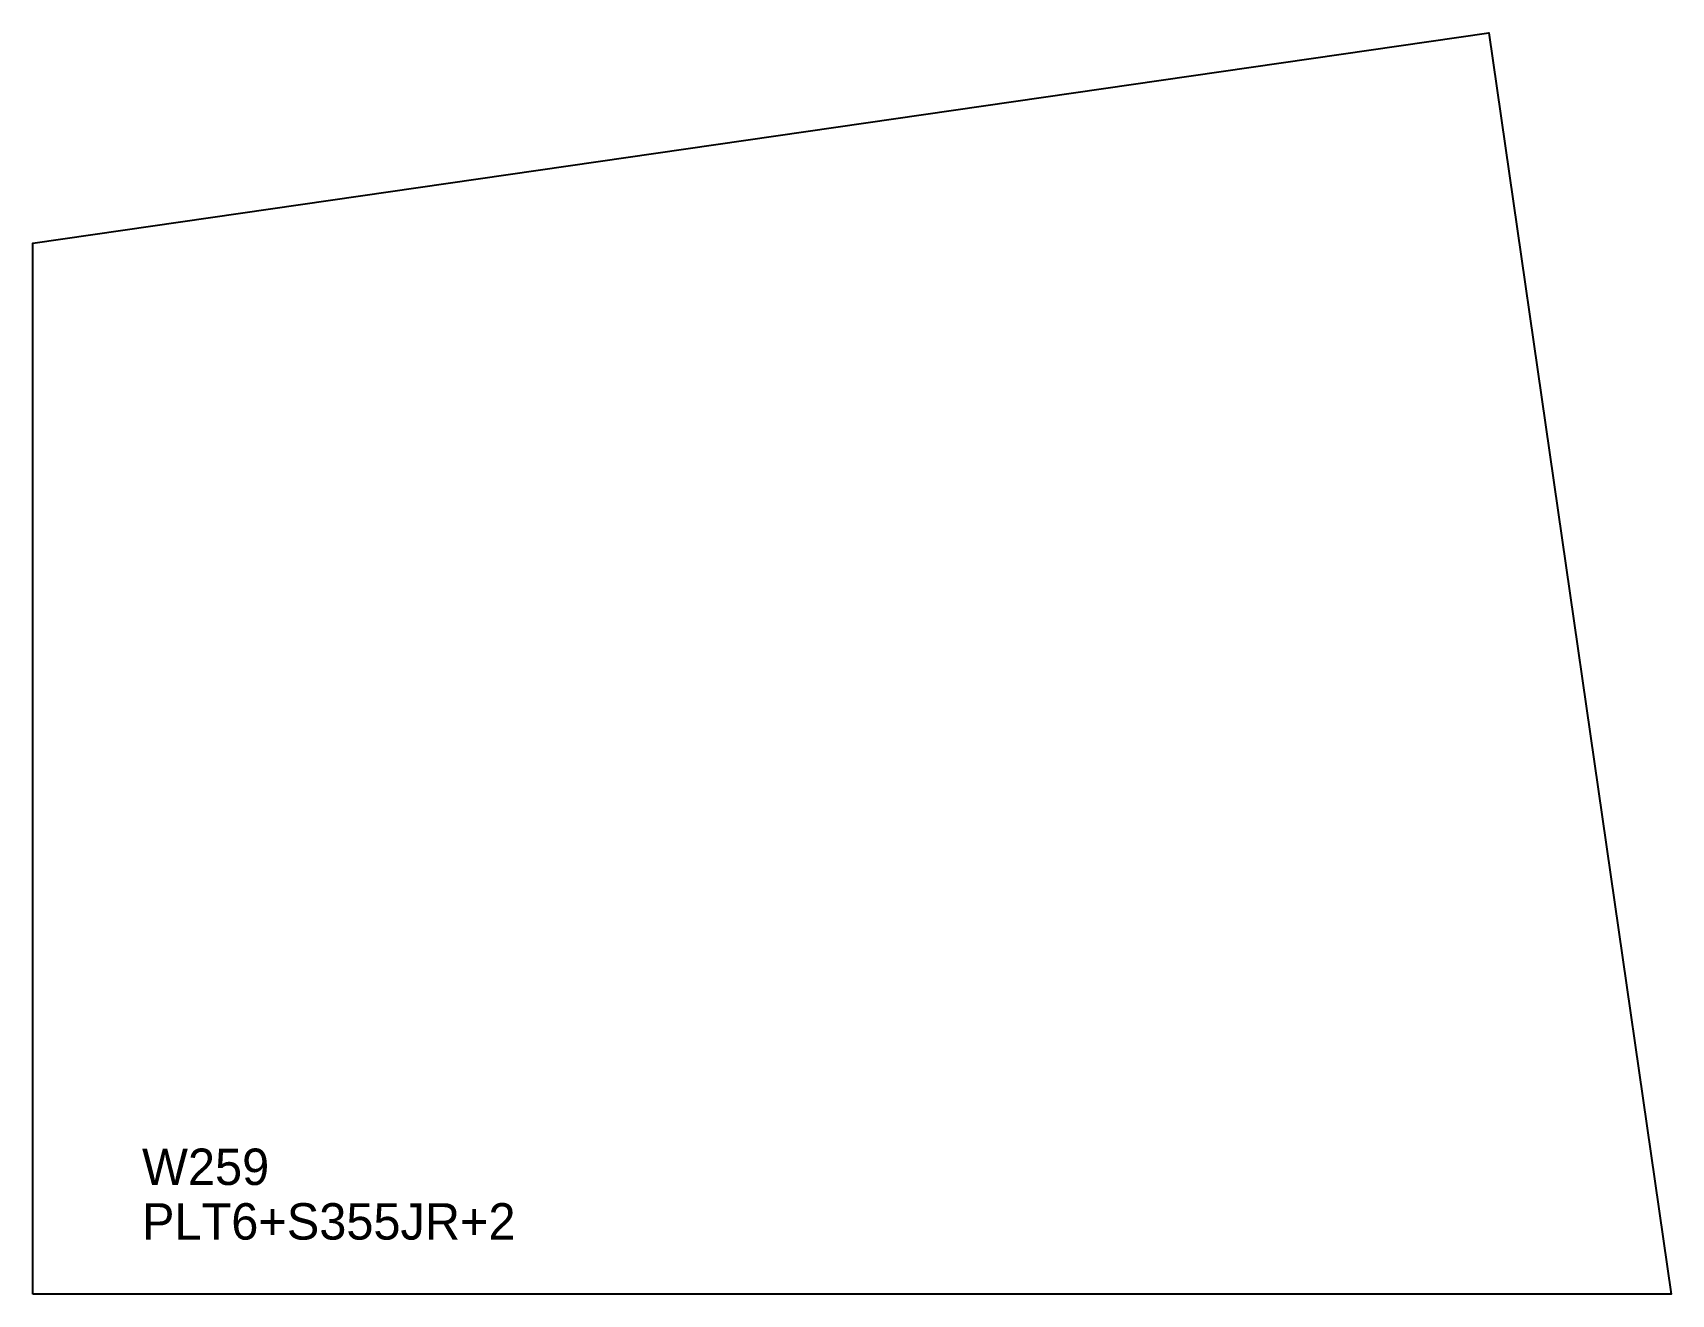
# Model space of a CAD drawing. Extents: x 0 to 450, y 0 to 346.
import ezdxf

# ---------------------------------------------------------------- set-up
doc = ezdxf.new("R2010")
doc.units = 0
for name, color, linetype in [('CUT', 7, 'CONTINUOUS'), ('SCRIBE', 3, 'CONTINUOUS'), ('TEXT', 7, 'CONTINUOUS')]:
    doc.layers.add(name, color=color, linetype=linetype)

msp = doc.modelspace()

# ---------------------------------------------------------------- linework, layer by layer
at = {"layer": 'CUT', "color": 7, "linetype": 'CONTINUOUS'}
msp.add_lwpolyline([(0, 0), (0, 288.58), (399.92, 346.4), (450, 0)], close=True, dxfattribs=at)

# ---------------------------------------------------------------- texts
at = {"layer": 'SCRIBE', "color": 3}
msp.add_text('W259', height=10, dxfattribs=at).set_placement((30, 30))
at = {"layer": 'TEXT', "color": 7}
msp.add_text('PLT6+S355JR+2', height=10, dxfattribs=at).set_placement((30, 15))

doc.saveas('drawing.dxf')
